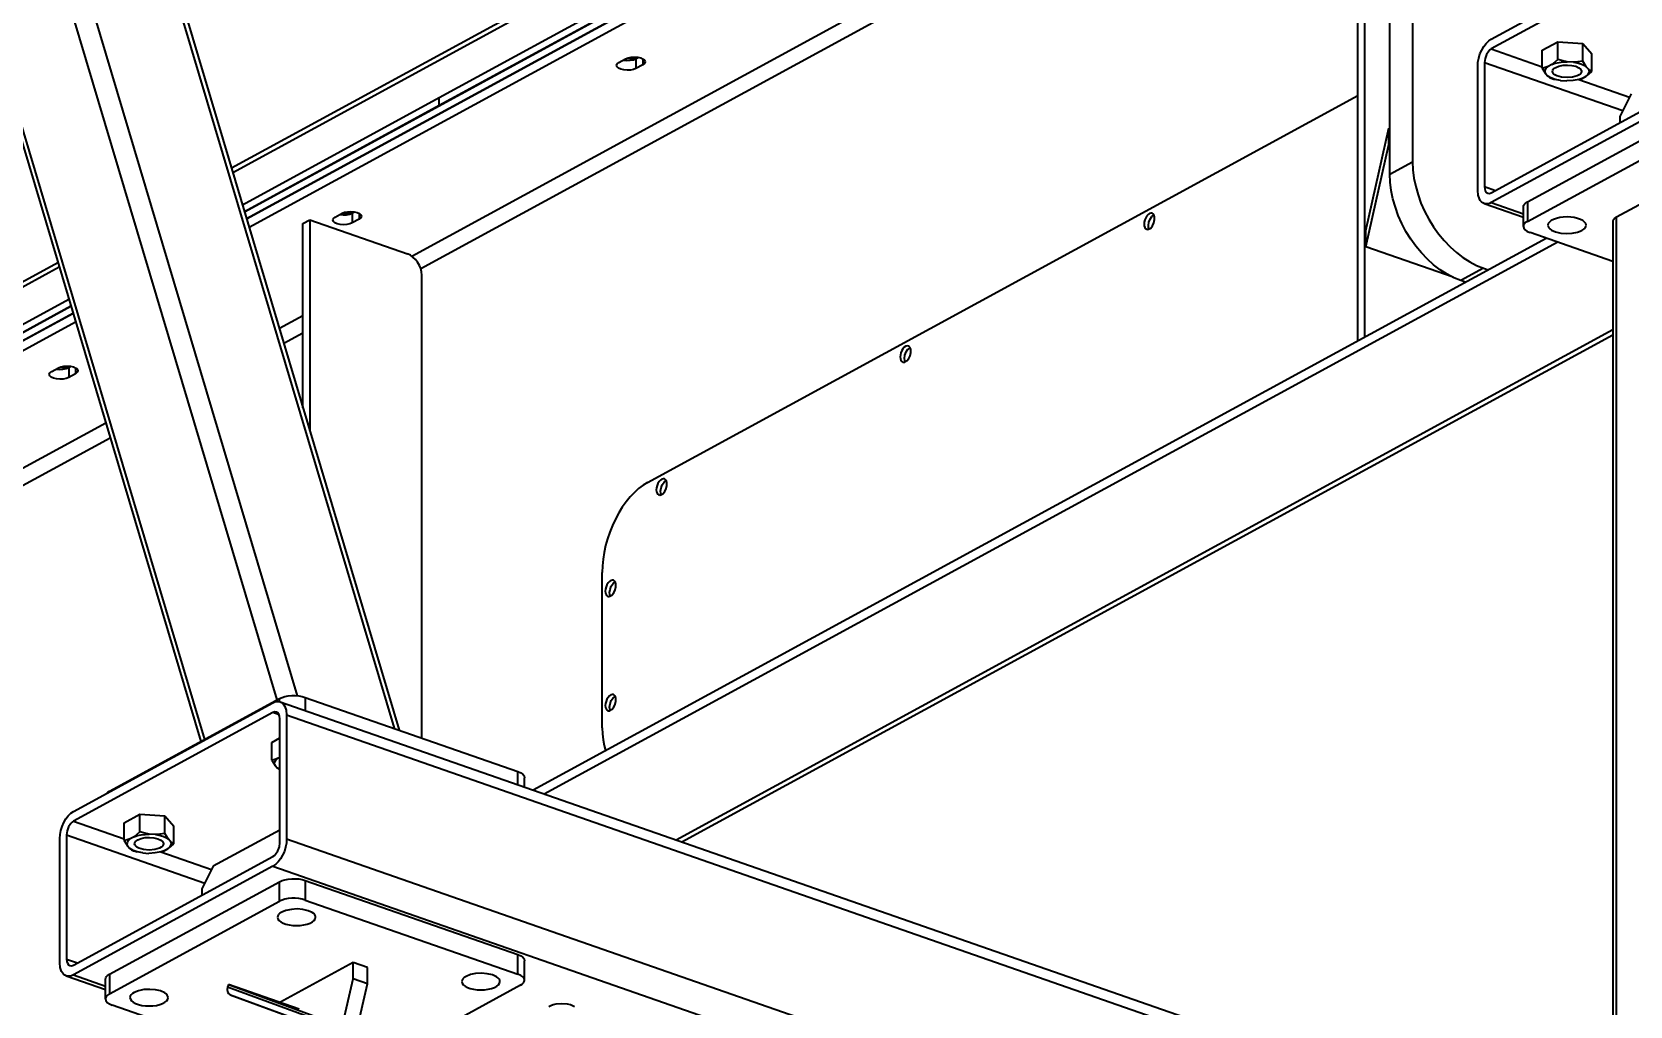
# Model space of a CAD drawing. Header units: millimetres. Extents: x 0 to 594, y 0 to 420.
# Drawn here: x 259.51 to 277.11, y 345.61 to 356.34 of the extents above; entities that cross this region are included whole.
import ezdxf

# ---------------------------------------------------------------- set-up
doc = ezdxf.new("R2010")
doc.units = ezdxf.units.MM

msp = doc.modelspace()

# ---------------------------------------------------------------- linework, layer by layer
at = {"color": 1, "lineweight": 35}
for p, q in [((253.783, 381.224), (263.497, 348.67)), ((253.863, 381.125), (263.554, 348.65)), ((253.207, 379.939), (262.431, 349.029)), ((253.107, 379.483), (262.208, 348.982)), ((252.251, 379.081), (261.368, 348.525)), ((252.308, 379.047), (261.409, 348.547)), ((263.996, 355.618), (275.532, 361.902)), ((261.85, 354.359), (274.608, 361.308)), ((274.608, 361.308), (263.996, 355.528)), ((274.531, 361.176), (261.873, 354.282)), ((261.873, 354.282), (274.531, 361.176)), ((261.901, 354.189), (274.488, 361.045)), ((274.466, 354.774), (274.466, 360.841)), ((274.716, 360.977), (274.716, 354.91)), ((274.113, 359.543), (263.695, 353.868)), ((274.113, 359.352), (263.792, 353.73)), ((275.583, 356.261), (277.782, 357.458)), ((277.782, 357.35), (275.583, 356.153)), ((265.453, 356.878), (261.707, 354.838)), ((265.464, 356.828), (261.722, 354.789)), ((274.113, 352.938), (274.113, 356.508)), ((274.188, 356.548), (274.188, 352.979)), ((275.554, 356.24), (275.583, 356.261)), ((275.444, 356.052), (275.458, 356.097)), ((275.458, 356.097), (275.477, 356.14)), ((275.477, 356.14), (275.5, 356.179)), ((275.5, 356.179), (275.526, 356.213)), ((275.53, 356.092), (275.514, 356.048)), ((275.526, 356.213), (275.554, 356.24)), ((275.554, 356.129), (275.53, 356.092)), ((275.568, 356.143), (275.554, 356.129)), ((275.583, 356.153), (275.568, 356.143)), ((275.583, 356.153), (276.143, 355.957)), ((276.143, 356.137), (276.316, 356.231)), ((276.143, 355.941), (276.143, 356.137)), ((276.316, 356.231), (276.59, 356.213)), ((276.316, 356.036), (276.316, 356.231)), ((276.59, 356.213), (276.691, 356.1)), ((276.59, 356.018), (276.59, 356.213)), ((276.691, 355.905), (276.691, 356.1)), ((265.947, 355.97), (265.954, 355.987)), ((265.953, 355.954), (265.947, 355.97)), ((265.969, 355.94), (265.953, 355.954)), ((265.954, 355.987), (265.974, 356.003)), ((265.995, 355.928), (265.969, 355.94)), ((265.974, 356.003), (266.048, 356.043)), ((266.027, 355.921), (265.995, 355.928)), ((266.023, 356.029), (266.06, 356.026)), ((266.064, 355.918), (266.027, 355.921)), ((266.048, 356.043), (266.076, 356.054)), ((266.06, 356.026), (266.098, 356.027)), ((266.062, 356.05), (266.094, 356.046)), ((266.1, 355.92), (266.064, 355.918)), ((266.076, 356.054), (266.109, 356.061)), ((266.094, 356.046), (266.127, 356.047)), ((266.098, 356.027), (266.133, 356.034)), ((266.134, 355.926), (266.1, 355.92)), ((266.109, 356.061), (266.146, 356.063)), ((266.127, 356.047), (266.158, 356.052)), ((266.133, 356.034), (266.161, 356.045)), ((266.161, 355.937), (266.134, 355.926)), ((266.146, 356.063), (266.182, 356.06)), ((266.158, 356.052), (266.185, 356.06)), ((266.161, 356.045), (266.187, 356.059)), ((266.161, 356.045), (266.161, 355.937)), ((266.236, 355.978), (266.161, 355.937)), ((266.182, 356.06), (266.214, 356.053)), ((266.214, 356.053), (266.24, 356.041)), ((266.236, 356.043), (266.236, 355.978)), ((266.255, 355.993), (266.236, 355.978)), ((266.24, 356.041), (266.257, 356.027)), ((266.262, 356.011), (266.255, 355.993)), ((266.257, 356.027), (266.262, 356.011)), ((275.433, 355.963), (275.436, 356.007)), ((275.433, 354.595), (275.433, 355.963)), ((275.436, 356.007), (275.444, 356.052)), ((275.514, 356.048), (275.508, 356.004)), ((275.508, 356.004), (275.508, 354.636)), ((275.508, 356.004), (277.03, 355.473)), ((276.176, 355.948), (276.143, 355.941)), ((276.143, 355.941), (276.181, 355.881)), ((276.175, 355.901), (276.177, 355.921)), ((276.208, 355.959), (276.176, 355.948)), ((276.177, 355.921), (276.188, 355.941)), ((276.188, 355.941), (276.208, 355.959)), ((276.251, 355.982), (276.208, 355.959)), ((276.282, 356.006), (276.251, 355.982)), ((276.251, 355.982), (276.288, 355.995)), ((276.257, 355.905), (276.259, 355.917)), ((276.259, 355.917), (276.266, 355.928)), ((276.266, 355.928), (276.277, 355.939)), ((276.277, 355.939), (276.292, 355.949)), ((276.316, 356.036), (276.282, 356.006)), ((276.288, 355.995), (276.329, 356.004)), ((276.292, 355.949), (276.328, 355.963)), ((276.369, 356.02), (276.316, 356.036)), ((276.328, 355.963), (276.373, 355.972)), ((276.329, 356.004), (276.373, 356.009)), ((276.419, 356.011), (276.369, 356.02)), ((276.373, 356.009), (276.419, 356.011)), ((276.373, 355.972), (276.421, 355.975)), ((276.487, 356.006), (276.419, 356.011)), ((276.421, 355.975), (276.47, 355.971)), ((276.47, 355.971), (276.513, 355.961)), ((276.537, 356.009), (276.487, 356.006)), ((276.487, 356.006), (276.53, 355.999)), ((276.513, 355.961), (276.547, 355.946)), ((276.53, 355.999), (276.568, 355.988)), ((276.59, 356.018), (276.537, 356.009)), ((276.547, 355.946), (276.569, 355.926)), ((276.568, 355.988), (276.601, 355.974)), ((276.569, 355.926), (276.575, 355.916)), ((276.575, 355.916), (276.577, 355.905)), ((276.628, 355.957), (276.59, 356.018)), ((276.601, 355.974), (276.628, 355.957)), ((276.653, 355.929), (276.628, 355.957)), ((276.653, 355.929), (276.659, 355.909)), ((276.671, 355.915), (276.653, 355.929)), ((276.659, 355.909), (276.657, 355.889)), ((276.691, 355.905), (276.671, 355.915)), ((275.583, 354.568), (277.782, 355.766)), ((276.181, 355.881), (276.175, 355.901)), ((276.181, 355.881), (276.206, 355.853)), ((276.206, 355.853), (276.224, 355.839)), ((276.24, 355.833), (276.206, 355.853)), ((276.224, 355.839), (276.244, 355.829)), ((276.285, 355.817), (276.24, 355.833)), ((276.244, 355.829), (276.273, 355.82)), ((276.26, 355.892), (276.257, 355.905)), ((276.269, 355.879), (276.26, 355.892)), ((276.284, 355.866), (276.269, 355.879)), ((276.273, 355.82), (276.28, 355.818)), ((276.285, 355.817), (276.273, 355.82)), ((276.304, 355.856), (276.284, 355.866)), ((276.346, 355.804), (276.285, 355.817)), ((276.356, 355.841), (276.304, 355.856)), ((276.346, 355.804), (276.415, 355.8)), ((276.417, 355.836), (276.356, 355.841)), ((276.485, 355.804), (276.415, 355.8)), ((276.478, 355.841), (276.417, 355.836)), ((276.53, 355.856), (276.478, 355.841)), ((276.549, 355.817), (276.485, 355.804)), ((276.55, 355.866), (276.53, 355.856)), ((276.548, 355.816), (277.105, 355.622)), ((276.583, 355.828), (276.549, 355.817)), ((276.549, 355.817), (276.555, 355.818)), ((276.565, 355.879), (276.55, 355.866)), ((276.552, 355.818), (276.555, 355.818)), ((276.555, 355.818), (276.583, 355.828)), ((276.574, 355.892), (276.565, 355.879)), ((276.577, 355.905), (276.574, 355.892)), ((276.583, 355.828), (276.626, 355.852)), ((276.626, 355.852), (276.657, 355.875)), ((276.645, 355.87), (276.626, 355.852)), ((276.657, 355.889), (276.645, 355.87)), ((276.657, 355.875), (276.691, 355.905)), ((261.827, 354.437), (263.996, 355.618)), ((263.996, 355.528), (263.996, 355.618)), ((263.996, 355.528), (263.996, 355.618)), ((266.289, 351.378), (274.113, 355.64)), ((277.782, 355.658), (275.583, 354.46)), ((277.123, 355.657), (276.998, 355.409)), ((263.996, 355.528), (261.85, 354.359)), ((275.98, 354.467), (277.854, 355.488)), ((276.998, 355.409), (276.998, 355.339)), ((274.201, 354.152), (274.454, 355.28)), ((274.454, 355.1), (274.454, 355.28)), ((274.454, 355.28), (274.466, 355.276)), ((275.98, 354.251), (277.854, 355.272)), ((274.201, 353.972), (274.454, 355.1)), ((274.454, 355.1), (274.466, 355.096)), ((274.466, 354.774), (274.716, 354.91)), ((274.716, 354.91), (274.72, 354.821)), ((274.47, 354.685), (274.466, 354.774)), ((274.481, 354.593), (274.47, 354.685)), ((274.72, 354.821), (274.731, 354.729)), ((274.731, 354.729), (274.75, 354.637)), ((277.963, 354.843), (276.963, 354.299)), ((274.5, 354.501), (274.481, 354.593)), ((274.526, 354.409), (274.5, 354.501)), ((274.75, 354.637), (274.776, 354.545)), ((274.776, 354.545), (274.808, 354.454)), ((275.438, 354.543), (275.433, 354.595)), ((275.452, 354.5), (275.438, 354.543)), ((275.462, 354.483), (275.452, 354.5)), ((275.508, 354.636), (275.51, 354.61)), ((275.508, 354.636), (275.629, 354.593)), ((275.51, 354.61), (275.517, 354.588)), ((275.517, 354.588), (275.529, 354.572)), ((275.529, 354.572), (275.543, 354.563)), ((275.543, 354.563), (275.562, 354.561)), ((275.562, 354.561), (275.583, 354.568)), ((262.85, 354.301), (262.925, 354.342)), ((262.899, 354.328), (262.936, 354.324)), ((262.925, 354.342), (262.952, 354.353)), ((262.936, 354.324), (262.974, 354.326)), ((262.938, 354.348), (262.97, 354.345)), ((262.952, 354.353), (262.986, 354.36)), ((262.97, 354.345), (263.003, 354.346)), ((262.974, 354.326), (263.009, 354.333)), ((262.986, 354.36), (263.022, 354.362)), ((263.003, 354.346), (263.034, 354.35)), ((263.009, 354.333), (263.037, 354.344)), ((263.022, 354.362), (263.058, 354.359)), ((263.034, 354.35), (263.062, 354.358)), ((263.037, 354.344), (263.063, 354.358)), ((263.037, 354.344), (263.037, 354.236)), ((263.058, 354.359), (263.091, 354.351)), ((263.091, 354.351), (263.117, 354.34)), ((263.112, 354.342), (263.112, 354.277)), ((263.117, 354.34), (263.133, 354.325)), ((263.133, 354.325), (263.139, 354.309)), ((271.803, 354.329), (271.789, 354.313)), ((271.819, 354.34), (271.803, 354.329)), ((271.834, 354.345), (271.819, 354.34)), ((271.848, 354.344), (271.834, 354.345)), ((271.845, 354.307), (271.868, 354.325)), ((271.858, 354.338), (271.848, 354.344)), ((271.865, 354.33), (271.858, 354.338)), ((271.875, 354.305), (271.865, 354.33)), ((274.558, 354.318), (274.526, 354.409)), ((274.808, 354.454), (274.848, 354.364)), ((274.848, 354.364), (274.893, 354.277)), ((275.474, 354.468), (275.462, 354.483)), ((275.488, 354.457), (275.474, 354.468)), ((275.504, 354.45), (275.488, 354.457)), ((275.522, 354.446), (275.504, 354.45)), ((275.504, 354.45), (275.936, 354.299)), ((275.542, 354.446), (275.522, 354.446)), ((275.562, 354.451), (275.542, 354.446)), ((275.583, 354.46), (275.562, 354.451)), ((275.583, 354.46), (275.936, 354.337)), ((275.936, 354.413), (275.939, 354.427)), ((275.936, 354.197), (275.936, 354.413)), ((275.939, 354.427), (275.947, 354.442)), ((275.947, 354.442), (275.961, 354.455)), ((275.961, 354.455), (275.98, 354.467)), ((275.98, 354.467), (275.98, 354.251)), ((262.494, 354.229), (262.569, 354.27)), ((262.494, 352.201), (262.494, 354.229)), ((262.569, 354.27), (262.569, 351.95)), ((262.569, 354.27), (263.647, 353.894)), ((262.824, 354.269), (262.831, 354.286)), ((262.829, 354.253), (262.824, 354.269)), ((262.846, 354.238), (262.829, 354.253)), ((262.831, 354.286), (262.85, 354.301)), ((262.872, 354.227), (262.846, 354.238)), ((262.904, 354.219), (262.872, 354.227)), ((262.94, 354.216), (262.904, 354.219)), ((262.977, 354.218), (262.94, 354.216)), ((263.01, 354.225), (262.977, 354.218)), ((263.037, 354.236), (263.01, 354.225)), ((263.112, 354.277), (263.037, 354.236)), ((263.132, 354.292), (263.112, 354.277)), ((263.139, 354.309), (263.132, 354.292)), ((271.761, 354.246), (271.759, 354.223)), ((271.759, 354.223), (271.761, 354.203)), ((271.767, 354.27), (271.761, 354.246)), ((271.761, 354.203), (271.766, 354.186)), ((271.766, 354.186), (271.775, 354.173)), ((271.777, 354.293), (271.767, 354.27)), ((271.775, 354.173), (271.787, 354.166)), ((271.789, 354.313), (271.777, 354.293)), ((271.787, 354.166), (271.797, 354.164)), ((271.797, 354.164), (271.808, 354.166)), ((271.806, 354.207), (271.811, 354.243)), ((271.808, 354.186), (271.806, 354.207)), ((271.814, 354.168), (271.808, 354.186)), ((271.808, 354.166), (271.831, 354.18)), ((271.811, 354.243), (271.824, 354.278)), ((271.824, 354.278), (271.845, 354.307)), ((271.831, 354.18), (271.852, 354.205)), ((271.852, 354.205), (271.867, 354.237)), ((271.867, 354.237), (271.875, 354.273)), ((271.875, 354.273), (271.875, 354.305)), ((274.201, 353.972), (274.201, 354.152)), ((274.598, 354.228), (274.558, 354.318)), ((274.643, 354.141), (274.598, 354.228)), ((274.893, 354.277), (274.945, 354.194)), ((274.945, 354.194), (275.002, 354.115)), ((275.939, 354.211), (275.936, 354.197)), ((275.936, 354.197), (275.941, 354.177)), ((275.947, 354.226), (275.939, 354.211)), ((275.941, 354.177), (275.955, 354.159)), ((275.961, 354.239), (275.947, 354.226)), ((275.955, 354.159), (275.979, 354.143)), ((275.98, 354.251), (275.961, 354.239)), ((276.211, 354.228), (276.207, 354.21)), ((276.207, 354.21), (276.209, 354.196)), ((276.209, 354.196), (276.217, 354.183)), ((276.223, 354.245), (276.211, 354.228)), ((276.217, 354.183), (276.229, 354.17)), ((276.242, 354.261), (276.223, 354.245)), ((276.229, 354.17), (276.246, 354.157)), ((276.268, 354.275), (276.242, 354.261)), ((276.246, 354.157), (276.29, 354.137)), ((276.3, 354.286), (276.268, 354.275)), ((276.336, 354.295), (276.3, 354.286)), ((276.376, 354.3), (276.336, 354.295)), ((276.417, 354.302), (276.376, 354.3)), ((276.458, 354.3), (276.417, 354.302)), ((276.497, 354.295), (276.458, 354.3)), ((276.534, 354.286), (276.497, 354.295)), ((276.533, 354.134), (276.581, 354.153)), ((276.565, 354.275), (276.534, 354.286)), ((276.591, 354.261), (276.565, 354.275)), ((276.581, 354.153), (276.601, 354.166)), ((276.611, 354.245), (276.591, 354.261)), ((276.601, 354.166), (276.615, 354.18)), ((276.623, 354.228), (276.611, 354.245)), ((276.615, 354.18), (276.624, 354.195)), ((276.627, 354.21), (276.623, 354.228)), ((276.624, 354.195), (276.627, 354.21)), ((276.922, 354.259), (276.92, 354.244)), ((276.92, 354.244), (276.92, 336.728)), ((276.931, 354.273), (276.922, 354.259)), ((276.945, 354.287), (276.931, 354.273)), ((276.963, 354.299), (276.945, 354.287)), ((276.963, 336.752), (276.963, 354.299)), ((265.03, 347.991), (276.186, 354.068)), ((265.151, 347.949), (276.307, 354.025)), ((275.162, 353.637), (274.201, 353.972)), ((274.695, 354.058), (274.643, 354.141)), ((274.752, 353.979), (274.695, 354.058)), ((274.813, 353.905), (274.752, 353.979)), ((275.002, 354.115), (275.063, 354.041)), ((275.063, 354.041), (275.129, 353.973)), ((275.129, 353.973), (275.198, 353.911)), ((275.979, 354.143), (276.011, 354.129)), ((276.92, 353.812), (276.011, 354.129)), ((276.29, 354.137), (276.347, 354.124)), ((276.347, 354.124), (276.411, 354.119)), ((276.411, 354.119), (276.475, 354.122)), ((276.475, 354.122), (276.533, 354.134)), ((259.795, 353.796), (259.237, 353.492)), ((263.677, 353.88), (263.647, 353.894)), ((263.706, 353.859), (263.677, 353.88)), ((263.733, 353.833), (263.706, 353.859)), ((263.757, 353.803), (263.733, 353.833)), ((263.776, 353.769), (263.757, 353.803)), ((274.879, 353.836), (274.813, 353.905)), ((274.948, 353.775), (274.879, 353.836)), ((275.198, 353.911), (275.27, 353.856)), ((275.27, 353.856), (275.345, 353.808)), ((275.345, 353.808), (275.42, 353.769)), ((259.81, 353.748), (259.248, 353.442)), ((263.791, 353.733), (263.776, 353.769)), ((263.8, 353.696), (263.791, 353.733)), ((263.803, 353.66), (263.8, 353.696)), ((263.803, 348.563), (263.803, 353.66)), ((275.02, 353.72), (274.948, 353.775)), ((275.095, 353.672), (275.02, 353.72)), ((275.171, 353.633), (275.095, 353.672)), ((275.247, 353.602), (275.171, 353.633)), ((275.497, 353.738), (275.247, 353.602)), ((275.42, 353.769), (275.497, 353.738)), ((275.497, 353.738), (275.548, 353.72)), ((275.298, 353.584), (275.247, 353.602)), ((249.333, 347.631), (259.915, 353.395)), ((259.938, 353.318), (249.356, 347.554)), ((249.356, 347.554), (259.938, 353.318)), ((259.961, 353.24), (249.379, 347.476)), ((249.379, 347.476), (259.961, 353.24)), ((249.407, 347.383), (259.989, 353.147)), ((262.494, 353.214), (262.234, 353.073)), ((262.494, 353.023), (262.283, 352.908)), ((266.603, 347.442), (276.92, 353.061)), ((266.668, 347.42), (276.92, 353.004)), ((269.075, 352.783), (269.073, 352.76)), ((269.073, 352.76), (269.075, 352.739)), ((269.081, 352.807), (269.075, 352.783)), ((269.09, 352.83), (269.081, 352.807)), ((269.103, 352.85), (269.09, 352.83)), ((269.117, 352.866), (269.103, 352.85)), ((269.133, 352.877), (269.117, 352.866)), ((269.119, 352.743), (269.124, 352.78)), ((269.122, 352.722), (269.119, 352.743)), ((269.124, 352.78), (269.138, 352.815)), ((269.148, 352.882), (269.133, 352.877)), ((269.138, 352.815), (269.158, 352.844)), ((269.145, 352.717), (269.166, 352.742)), ((269.162, 352.88), (269.148, 352.882)), ((269.158, 352.844), (269.182, 352.862)), ((269.171, 352.875), (269.162, 352.88)), ((269.166, 352.742), (269.181, 352.774)), ((269.179, 352.867), (269.171, 352.875)), ((269.189, 352.842), (269.179, 352.867)), ((269.181, 352.774), (269.189, 352.81)), ((269.189, 352.81), (269.189, 352.842)), ((259.7, 352.567), (259.707, 352.585)), ((259.706, 352.551), (259.7, 352.567)), ((259.707, 352.585), (259.727, 352.6)), ((259.727, 352.6), (259.802, 352.641)), ((259.776, 352.627), (259.813, 352.623)), ((259.802, 352.641), (259.829, 352.652)), ((259.813, 352.623), (259.851, 352.625)), ((259.815, 352.647), (259.847, 352.644)), ((259.829, 352.652), (259.862, 352.658)), ((259.847, 352.644), (259.88, 352.644)), ((259.851, 352.625), (259.886, 352.631)), ((259.862, 352.658), (259.899, 352.66)), ((259.88, 352.644), (259.911, 352.649)), ((259.886, 352.631), (259.914, 352.643)), ((259.899, 352.66), (259.935, 352.657)), ((259.911, 352.649), (259.938, 352.657)), ((259.914, 352.643), (259.94, 352.657)), ((259.914, 352.643), (259.914, 352.535)), ((259.989, 352.575), (259.914, 352.535)), ((259.935, 352.657), (259.967, 352.65)), ((259.967, 352.65), (259.993, 352.638)), ((259.989, 352.641), (259.989, 352.575)), ((260.008, 352.591), (259.989, 352.575)), ((259.993, 352.638), (260.01, 352.624)), ((260.015, 352.608), (260.008, 352.591)), ((260.01, 352.624), (260.015, 352.608)), ((269.075, 352.739), (269.08, 352.723)), ((269.08, 352.723), (269.089, 352.71)), ((269.089, 352.71), (269.1, 352.703)), ((269.1, 352.703), (269.111, 352.701)), ((269.111, 352.701), (269.122, 352.703)), ((269.127, 352.705), (269.122, 352.722)), ((269.122, 352.703), (269.145, 352.717)), ((259.722, 352.537), (259.706, 352.551)), ((259.748, 352.526), (259.722, 352.537)), ((259.781, 352.518), (259.748, 352.526)), ((259.817, 352.515), (259.781, 352.518)), ((259.853, 352.517), (259.817, 352.515)), ((259.887, 352.524), (259.853, 352.517)), ((259.914, 352.535), (259.887, 352.524)), ((260.322, 352.031), (252.075, 347.539)), ((260.371, 351.866), (252.172, 347.401)), ((266.24, 351.348), (266.191, 351.312)), ((266.289, 351.378), (266.24, 351.348)), ((266.395, 351.344), (266.388, 351.32)), ((266.404, 351.367), (266.395, 351.344)), ((266.417, 351.387), (266.404, 351.367)), ((266.431, 351.403), (266.417, 351.387)), ((266.447, 351.414), (266.431, 351.403)), ((266.438, 351.317), (266.452, 351.352)), ((266.462, 351.419), (266.447, 351.414)), ((266.452, 351.352), (266.472, 351.381)), ((266.476, 351.417), (266.462, 351.419)), ((266.472, 351.381), (266.496, 351.399)), ((266.485, 351.412), (266.476, 351.417)), ((266.493, 351.404), (266.485, 351.412)), ((266.502, 351.379), (266.493, 351.404)), ((266.495, 351.311), (266.503, 351.346)), ((266.503, 351.346), (266.502, 351.379)), ((266.053, 351.165), (266.011, 351.106)), ((266.098, 351.219), (266.053, 351.165)), ((266.144, 351.268), (266.098, 351.219)), ((266.191, 351.312), (266.144, 351.268)), ((266.388, 351.32), (266.386, 351.297)), ((266.386, 351.297), (266.388, 351.276)), ((266.388, 351.276), (266.394, 351.259)), ((266.394, 351.259), (266.403, 351.247)), ((266.403, 351.247), (266.414, 351.24)), ((266.414, 351.24), (266.425, 351.238)), ((266.425, 351.238), (266.436, 351.24)), ((266.433, 351.28), (266.438, 351.317)), ((266.435, 351.259), (266.433, 351.28)), ((266.441, 351.242), (266.435, 351.259)), ((266.436, 351.24), (266.459, 351.253)), ((266.459, 351.253), (266.479, 351.278)), ((266.479, 351.278), (266.495, 351.311)), ((265.972, 351.042), (265.936, 350.975)), ((266.011, 351.106), (265.972, 351.042)), ((265.873, 350.832), (265.848, 350.758)), ((265.903, 350.905), (265.873, 350.832)), ((265.936, 350.975), (265.903, 350.905)), ((265.827, 350.682), (265.811, 350.607)), ((265.848, 350.758), (265.827, 350.682)), ((265.792, 350.458), (265.789, 350.386)), ((265.799, 350.532), (265.792, 350.458)), ((265.811, 350.607), (265.799, 350.532)), ((265.789, 348.676), (265.789, 350.386)), ((265.869, 350.287), (265.854, 350.271)), ((265.884, 350.298), (265.869, 350.287)), ((265.9, 350.302), (265.884, 350.298)), ((265.914, 350.301), (265.9, 350.302)), ((265.91, 350.265), (265.934, 350.282)), ((265.923, 350.296), (265.914, 350.301)), ((265.931, 350.288), (265.923, 350.296)), ((265.94, 350.263), (265.931, 350.288)), ((265.826, 350.204), (265.824, 350.18)), ((265.824, 350.18), (265.826, 350.16)), ((265.832, 350.228), (265.826, 350.204)), ((265.826, 350.16), (265.832, 350.143)), ((265.842, 350.25), (265.832, 350.228)), ((265.832, 350.143), (265.84, 350.131)), ((265.84, 350.131), (265.852, 350.123)), ((265.854, 350.271), (265.842, 350.25)), ((265.852, 350.123), (265.862, 350.122)), ((265.862, 350.122), (265.873, 350.124)), ((265.871, 350.164), (265.876, 350.2)), ((265.873, 350.143), (265.871, 350.164)), ((265.879, 350.126), (265.873, 350.143)), ((265.873, 350.124), (265.896, 350.137)), ((265.876, 350.2), (265.89, 350.236)), ((265.89, 350.236), (265.91, 350.265)), ((265.896, 350.137), (265.917, 350.162)), ((265.917, 350.162), (265.933, 350.195)), ((265.933, 350.195), (265.941, 350.23)), ((265.941, 350.23), (265.94, 350.263)), ((259.966, 347.754), (262.164, 348.952)), ((260.362, 347.977), (262.236, 348.997)), ((262.164, 348.952), (262.185, 348.961)), ((262.185, 348.961), (262.206, 348.966)), ((262.206, 348.966), (262.225, 348.966)), ((262.225, 348.966), (262.243, 348.962)), ((262.236, 348.997), (262.264, 349.01)), ((262.236, 348.964), (262.236, 348.997)), ((262.243, 348.962), (262.259, 348.955)), ((262.243, 348.962), (276.92, 343.846)), ((262.259, 348.955), (262.273, 348.944)), ((262.264, 349.01), (262.296, 349.019)), ((262.273, 348.944), (262.285, 348.929)), ((262.285, 348.929), (262.295, 348.912)), ((262.295, 348.912), (262.31, 348.869)), ((262.296, 349.019), (262.332, 349.026)), ((262.31, 348.869), (262.314, 348.817)), ((262.332, 349.026), (262.37, 349.03)), ((262.37, 349.03), (262.41, 349.03)), ((262.41, 349.03), (262.448, 349.027)), ((262.448, 349.027), (262.485, 349.02)), ((262.485, 349.02), (262.517, 349.011)), ((262.517, 349.011), (264.86, 348.194)), ((262.517, 349.011), (262.517, 348.867)), ((265.826, 348.943), (265.824, 348.92)), ((265.824, 348.92), (265.826, 348.9)), ((265.832, 348.967), (265.826, 348.943)), ((265.826, 348.9), (265.832, 348.883)), ((265.842, 348.99), (265.832, 348.967)), ((265.832, 348.883), (265.84, 348.871)), ((265.84, 348.871), (265.852, 348.863)), ((265.854, 349.011), (265.842, 348.99)), ((265.869, 349.027), (265.854, 349.011)), ((265.884, 349.037), (265.869, 349.027)), ((265.871, 348.904), (265.876, 348.94)), ((265.873, 348.883), (265.871, 348.904)), ((265.879, 348.866), (265.873, 348.883)), ((265.873, 348.863), (265.896, 348.877)), ((265.876, 348.94), (265.89, 348.976)), ((265.9, 349.042), (265.884, 349.037)), ((265.89, 348.976), (265.91, 349.005)), ((265.896, 348.877), (265.917, 348.902)), ((265.914, 349.041), (265.9, 349.042)), ((265.91, 349.005), (265.934, 349.022)), ((265.923, 349.036), (265.914, 349.041)), ((265.917, 348.902), (265.933, 348.935)), ((265.931, 349.027), (265.923, 349.036)), ((265.94, 349.003), (265.931, 349.027)), ((265.933, 348.935), (265.941, 348.97)), ((265.941, 348.97), (265.94, 349.003)), ((262.164, 348.844), (259.966, 347.646)), ((262.185, 348.851), (262.164, 348.844)), ((262.232, 348.82), (262.164, 348.844)), ((262.204, 348.849), (262.185, 348.851)), ((262.219, 348.84), (262.204, 348.849)), ((262.23, 348.824), (262.219, 348.84)), ((262.237, 348.802), (262.23, 348.824)), ((262.239, 348.776), (262.237, 348.802)), ((262.239, 347.408), (262.239, 348.776)), ((262.314, 348.817), (262.314, 347.449)), ((262.314, 348.817), (276.92, 343.726)), ((265.852, 348.863), (265.862, 348.862)), ((265.862, 348.862), (265.873, 348.863)), ((262.15, 348.515), (262.239, 348.564)), ((265.789, 348.676), (265.792, 348.608)), ((265.792, 348.608), (265.799, 348.543)), ((265.799, 348.543), (265.81, 348.481)), ((262.15, 348.319), (262.15, 348.515)), ((262.239, 348.35), (262.215, 348.337)), ((265.81, 348.481), (265.826, 348.424)), ((262.183, 348.326), (262.15, 348.319)), ((262.15, 348.319), (262.188, 348.259)), ((262.181, 348.279), (262.184, 348.299)), ((262.188, 348.259), (262.181, 348.279)), ((262.215, 348.337), (262.183, 348.326)), ((262.184, 348.299), (262.195, 348.319)), ((262.188, 348.259), (262.213, 348.231)), ((262.195, 348.319), (262.215, 348.337)), ((262.213, 348.231), (262.239, 348.212)), ((262.239, 348.215), (262.213, 348.231)), ((264.86, 348.194), (264.892, 348.181)), ((264.86, 348.05), (264.86, 348.194)), ((264.892, 348.181), (264.915, 348.164)), ((264.915, 348.164), (264.93, 348.146)), ((264.93, 348.146), (264.935, 348.126)), ((264.935, 348.024), (264.935, 348.126)), ((260.331, 347.953), (260.345, 347.965)), ((260.345, 347.965), (260.362, 347.977)), ((260.362, 347.977), (260.362, 347.97)), ((259.859, 347.633), (259.882, 347.672)), ((259.882, 347.672), (259.908, 347.706)), ((259.908, 347.706), (259.936, 347.734)), ((259.936, 347.734), (259.966, 347.754)), ((259.951, 347.636), (259.937, 347.622)), ((259.966, 347.646), (259.951, 347.636)), ((259.966, 347.646), (260.526, 347.451)), ((260.526, 347.63), (260.699, 347.724)), ((260.699, 347.724), (260.973, 347.706)), ((260.699, 347.529), (260.699, 347.724)), ((260.973, 347.706), (261.073, 347.594)), ((260.973, 347.511), (260.973, 347.706)), ((259.816, 347.456), (259.818, 347.5)), ((259.818, 347.5), (259.827, 347.545)), ((259.827, 347.545), (259.841, 347.59)), ((259.841, 347.59), (259.859, 347.633)), ((259.896, 347.541), (259.891, 347.497)), ((259.891, 347.497), (259.891, 346.129)), ((259.891, 347.497), (261.413, 346.966)), ((259.913, 347.585), (259.896, 347.541)), ((259.937, 347.622), (259.913, 347.585)), ((260.526, 347.435), (260.526, 347.63)), ((260.634, 347.476), (260.59, 347.452)), ((260.665, 347.499), (260.634, 347.476)), ((260.634, 347.476), (260.67, 347.488)), ((260.699, 347.529), (260.665, 347.499)), ((260.67, 347.488), (260.711, 347.497)), ((260.752, 347.514), (260.699, 347.529)), ((260.711, 347.497), (260.756, 347.502)), ((260.711, 347.457), (260.755, 347.466)), ((260.801, 347.504), (260.752, 347.514)), ((260.755, 347.466), (260.804, 347.468)), ((260.756, 347.502), (260.801, 347.504)), ((260.87, 347.5), (260.801, 347.504)), ((260.804, 347.468), (260.852, 347.464)), ((260.852, 347.464), (260.896, 347.454)), ((260.919, 347.503), (260.87, 347.5)), ((260.87, 347.5), (260.912, 347.492)), ((260.912, 347.492), (260.951, 347.481)), ((260.973, 347.511), (260.919, 347.503)), ((260.951, 347.481), (260.984, 347.467)), ((261.01, 347.451), (260.973, 347.511)), ((260.984, 347.467), (261.01, 347.451)), ((261.073, 347.398), (261.073, 347.594)), ((262.239, 347.55), (261.505, 347.15)), ((259.816, 346.088), (259.816, 347.456)), ((260.559, 347.441), (260.526, 347.435)), ((260.526, 347.435), (260.563, 347.375)), ((260.557, 347.394), (260.56, 347.414)), ((260.563, 347.375), (260.557, 347.394)), ((260.59, 347.452), (260.559, 347.441)), ((260.56, 347.414), (260.571, 347.434)), ((260.563, 347.375), (260.589, 347.346)), ((260.571, 347.434), (260.59, 347.452)), ((260.589, 347.346), (260.607, 347.332)), ((260.623, 347.326), (260.589, 347.346)), ((260.607, 347.332), (260.626, 347.322)), ((260.667, 347.31), (260.623, 347.326)), ((260.626, 347.322), (260.656, 347.313)), ((260.639, 347.399), (260.642, 347.41)), ((260.643, 347.385), (260.639, 347.399)), ((260.642, 347.41), (260.648, 347.422)), ((260.652, 347.372), (260.643, 347.385)), ((260.648, 347.422), (260.66, 347.432)), ((260.666, 347.36), (260.652, 347.372)), ((260.656, 347.313), (260.663, 347.311)), ((260.667, 347.31), (260.656, 347.313)), ((260.66, 347.432), (260.675, 347.442)), ((260.686, 347.349), (260.666, 347.36)), ((260.729, 347.297), (260.667, 347.31)), ((260.675, 347.442), (260.711, 347.457)), ((260.738, 347.334), (260.686, 347.349)), ((260.729, 347.297), (260.798, 347.293)), ((260.799, 347.329), (260.738, 347.334)), ((260.867, 347.297), (260.798, 347.293)), ((260.861, 347.334), (260.799, 347.329)), ((260.913, 347.349), (260.861, 347.334)), ((260.932, 347.31), (260.867, 347.297)), ((260.896, 347.454), (260.93, 347.439)), ((260.933, 347.36), (260.913, 347.349)), ((260.93, 347.439), (260.952, 347.42)), ((260.93, 347.31), (261.488, 347.115)), ((260.965, 347.321), (260.932, 347.31)), ((260.932, 347.31), (260.937, 347.312)), ((260.947, 347.372), (260.933, 347.36)), ((260.935, 347.311), (260.937, 347.312)), ((260.937, 347.312), (260.965, 347.321)), ((260.956, 347.385), (260.947, 347.372)), ((260.952, 347.42), (260.958, 347.409)), ((260.959, 347.399), (260.956, 347.385)), ((260.958, 347.409), (260.959, 347.399)), ((260.965, 347.321), (261.009, 347.345)), ((261.009, 347.345), (261.04, 347.368)), ((261.028, 347.363), (261.009, 347.345)), ((261.036, 347.423), (261.01, 347.451)), ((261.039, 347.383), (261.028, 347.363)), ((261.036, 347.423), (261.042, 347.403)), ((261.054, 347.408), (261.036, 347.423)), ((261.042, 347.403), (261.039, 347.383)), ((261.04, 347.368), (261.073, 347.398)), ((261.073, 347.398), (261.054, 347.408)), ((262.179, 347.27), (262.193, 347.283)), ((262.193, 347.283), (262.217, 347.32)), ((262.217, 347.32), (262.234, 347.364)), ((262.234, 347.364), (262.239, 347.408)), ((262.289, 347.315), (262.27, 347.272)), ((262.303, 347.36), (262.289, 347.315)), ((262.311, 347.405), (262.303, 347.36)), ((262.314, 347.449), (262.311, 347.405)), ((276.92, 342.358), (262.314, 347.449)), ((259.966, 346.062), (262.164, 347.259)), ((262.164, 347.151), (259.966, 345.954)), ((261.505, 347.15), (261.38, 346.902)), ((262.164, 347.259), (262.179, 347.27)), ((262.194, 347.172), (262.164, 347.151)), ((262.164, 347.151), (276.92, 342.008)), ((262.222, 347.199), (262.194, 347.172)), ((262.248, 347.233), (262.222, 347.199)), ((262.27, 347.272), (262.248, 347.233)), ((260.362, 345.961), (262.236, 346.981)), ((262.236, 346.981), (262.264, 346.994)), ((262.236, 346.765), (262.236, 346.981)), ((262.264, 346.994), (262.296, 347.003)), ((262.296, 347.003), (262.332, 347.01)), ((262.332, 347.01), (262.37, 347.014)), ((262.37, 347.014), (262.41, 347.014)), ((262.41, 347.014), (262.448, 347.011)), ((262.448, 347.011), (262.485, 347.004)), ((262.485, 347.004), (262.517, 346.995)), ((262.517, 346.995), (264.86, 346.178)), ((262.517, 346.995), (262.517, 346.779)), ((260.362, 345.745), (262.236, 346.765)), ((261.38, 346.902), (261.38, 346.832)), ((262.264, 346.778), (262.236, 346.765)), ((262.296, 346.787), (262.264, 346.778)), ((262.332, 346.794), (262.296, 346.787)), ((262.37, 346.798), (262.332, 346.794)), ((262.41, 346.798), (262.37, 346.798)), ((262.448, 346.795), (262.41, 346.798)), ((262.485, 346.788), (262.448, 346.795)), ((262.517, 346.779), (262.485, 346.788)), ((262.517, 346.779), (264.86, 345.962)), ((262.217, 346.604), (262.214, 346.588)), ((262.214, 346.588), (262.218, 346.571)), ((262.226, 346.619), (262.217, 346.604)), ((262.24, 346.633), (262.226, 346.619)), ((262.26, 346.646), (262.24, 346.633)), ((262.307, 346.665), (262.26, 346.646)), ((262.366, 346.676), (262.307, 346.665)), ((262.43, 346.68), (262.366, 346.676)), ((262.493, 346.675), (262.43, 346.68)), ((262.55, 346.661), (262.493, 346.675)), ((262.595, 346.641), (262.55, 346.661)), ((262.612, 346.629), (262.595, 346.641)), ((262.624, 346.616), (262.612, 346.629)), ((262.631, 346.602), (262.624, 346.616)), ((262.63, 346.571), (262.634, 346.588)), ((262.634, 346.588), (262.631, 346.602)), ((262.218, 346.571), (262.23, 346.553)), ((262.23, 346.553), (262.249, 346.538)), ((262.249, 346.538), (262.275, 346.524)), ((262.275, 346.524), (262.307, 346.512)), ((262.307, 346.512), (262.343, 346.504)), ((262.343, 346.504), (262.383, 346.499)), ((262.383, 346.499), (262.424, 346.497)), ((262.424, 346.497), (262.465, 346.499)), ((262.465, 346.499), (262.504, 346.504)), ((262.504, 346.504), (262.54, 346.512)), ((262.54, 346.512), (262.572, 346.524)), ((262.572, 346.524), (262.598, 346.538)), ((262.598, 346.538), (262.618, 346.553)), ((262.618, 346.553), (262.63, 346.571)), ((259.82, 346.036), (259.816, 346.088)), ((259.891, 346.129), (259.893, 346.103)), ((259.891, 346.129), (260.011, 346.087)), ((259.893, 346.103), (259.9, 346.082)), ((259.9, 346.082), (259.911, 346.066)), ((259.911, 346.066), (259.926, 346.056)), ((259.926, 346.056), (259.945, 346.055)), ((259.945, 346.055), (259.966, 346.062)), ((263.048, 346.092), (262.24, 345.651)), ((263.048, 345.912), (263.048, 346.092)), ((263.205, 346.037), (263.048, 346.092)), ((264.86, 346.178), (264.892, 346.165)), ((264.86, 345.962), (264.86, 346.178)), ((264.892, 346.165), (264.915, 346.148)), ((264.915, 346.148), (264.93, 346.13)), ((264.93, 346.13), (264.935, 346.11)), ((264.935, 345.894), (264.935, 346.11)), ((259.835, 345.993), (259.82, 346.036)), ((259.845, 345.976), (259.835, 345.993)), ((259.857, 345.962), (259.845, 345.976)), ((259.871, 345.951), (259.857, 345.962)), ((259.887, 345.943), (259.871, 345.951)), ((259.905, 345.939), (259.887, 345.943)), ((259.887, 345.943), (260.318, 345.793)), ((259.924, 345.94), (259.905, 345.939)), ((259.945, 345.945), (259.924, 345.94)), ((259.966, 345.954), (259.945, 345.945)), ((259.966, 345.954), (260.318, 345.831)), ((260.318, 345.906), (260.321, 345.921)), ((260.318, 345.69), (260.318, 345.906)), ((260.321, 345.921), (260.33, 345.935)), ((260.33, 345.935), (260.343, 345.948)), ((260.343, 345.948), (260.362, 345.961)), ((260.362, 345.961), (260.362, 345.745)), ((262.931, 345.402), (263.048, 345.912)), ((263.205, 345.857), (263.048, 345.912)), ((263.205, 345.857), (263.205, 346.037)), ((264.247, 345.896), (264.244, 345.881)), ((264.244, 345.881), (264.248, 345.863)), ((264.256, 345.911), (264.247, 345.896)), ((264.27, 345.925), (264.256, 345.911)), ((264.29, 345.938), (264.27, 345.925)), ((264.338, 345.957), (264.29, 345.938)), ((264.396, 345.969), (264.338, 345.957)), ((264.46, 345.972), (264.396, 345.969)), ((264.523, 345.967), (264.46, 345.972)), ((264.58, 345.954), (264.523, 345.967)), ((264.625, 345.934), (264.58, 345.954)), ((264.642, 345.921), (264.625, 345.934)), ((264.654, 345.908), (264.642, 345.921)), ((264.661, 345.895), (264.654, 345.908)), ((264.66, 345.863), (264.664, 345.881)), ((264.664, 345.881), (264.661, 345.895)), ((264.892, 345.948), (264.86, 345.962)), ((264.915, 345.932), (264.892, 345.948)), ((264.93, 345.914), (264.915, 345.932)), ((264.924, 345.865), (264.932, 345.88)), ((264.935, 345.894), (264.93, 345.914)), ((264.932, 345.88), (264.935, 345.894)), ((260.321, 345.705), (260.318, 345.69)), ((260.33, 345.719), (260.321, 345.705)), ((260.343, 345.732), (260.33, 345.719)), ((260.362, 345.745), (260.343, 345.732)), ((260.592, 345.719), (260.589, 345.704)), ((260.589, 345.704), (260.594, 345.686)), ((260.601, 345.734), (260.592, 345.719)), ((260.616, 345.748), (260.601, 345.734)), ((260.635, 345.761), (260.616, 345.748)), ((260.683, 345.78), (260.635, 345.761)), ((260.742, 345.792), (260.683, 345.78)), ((260.806, 345.795), (260.742, 345.792)), ((260.869, 345.79), (260.806, 345.795)), ((260.926, 345.777), (260.869, 345.79)), ((260.971, 345.757), (260.926, 345.777)), ((260.987, 345.745), (260.971, 345.757)), ((261, 345.731), (260.987, 345.745)), ((261.007, 345.718), (261, 345.731)), ((261.005, 345.686), (261.009, 345.704)), ((261.009, 345.704), (261.007, 345.718)), ((261.663, 345.82), (261.659, 345.794)), ((261.659, 345.794), (261.663, 345.768)), ((261.673, 345.848), (261.663, 345.82)), ((276.554, 340.368), (261.663, 345.82)), ((261.663, 345.768), (261.675, 345.748)), ((262.454, 345.576), (261.673, 345.848)), ((261.673, 345.848), (276.564, 340.396)), ((261.675, 345.748), (261.694, 345.735)), ((261.694, 345.735), (261.695, 345.735)), ((261.694, 345.735), (276.584, 340.283)), ((261.695, 345.735), (276.584, 340.284)), ((263.087, 345.345), (263.205, 345.857)), ((264.891, 345.84), (263.622, 345.149)), ((264.248, 345.863), (264.26, 345.846)), ((264.26, 345.846), (264.279, 345.83)), ((264.279, 345.83), (264.305, 345.816)), ((264.305, 345.816), (264.337, 345.805)), ((264.337, 345.805), (264.374, 345.796)), ((264.374, 345.796), (264.413, 345.791)), ((264.413, 345.791), (264.454, 345.789)), ((264.454, 345.789), (264.495, 345.791)), ((264.495, 345.791), (264.534, 345.796)), ((264.534, 345.796), (264.571, 345.805)), ((264.571, 345.805), (264.602, 345.816)), ((264.602, 345.816), (264.629, 345.83)), ((264.629, 345.83), (264.648, 345.846)), ((264.648, 345.846), (264.66, 345.863)), ((264.891, 345.84), (264.91, 345.852)), ((264.91, 345.852), (264.924, 345.865)), ((260.318, 345.69), (260.323, 345.671)), ((260.323, 345.671), (260.338, 345.652)), ((260.338, 345.652), (260.362, 345.636)), ((260.362, 345.636), (260.393, 345.622)), ((262.16, 345.006), (260.393, 345.622)), ((260.594, 345.686), (260.605, 345.669)), ((260.605, 345.669), (260.625, 345.653)), ((260.625, 345.653), (260.651, 345.639)), ((260.651, 345.639), (260.683, 345.628)), ((260.683, 345.628), (260.719, 345.619)), ((260.719, 345.619), (260.759, 345.614)), ((260.759, 345.614), (260.799, 345.612)), ((260.799, 345.612), (260.84, 345.614)), ((260.84, 345.614), (260.88, 345.619)), ((260.88, 345.619), (260.916, 345.628)), ((260.916, 345.628), (260.948, 345.639)), ((260.948, 345.639), (260.974, 345.653)), ((260.974, 345.653), (260.993, 345.669)), ((260.993, 345.669), (261.005, 345.686)), ((265.224, 345.615), (265.203, 345.604)), ((265.25, 345.625), (265.224, 345.615)), ((265.279, 345.632), (265.25, 345.625)), ((265.344, 345.637), (265.279, 345.632)), ((265.409, 345.632), (265.344, 345.637)), ((265.439, 345.625), (265.409, 345.632)), ((265.464, 345.615), (265.439, 345.625)), ((265.485, 345.604), (265.464, 345.615))]:
    msp.add_line(p, q, dxfattribs=at)

doc.saveas('drawing.dxf')
